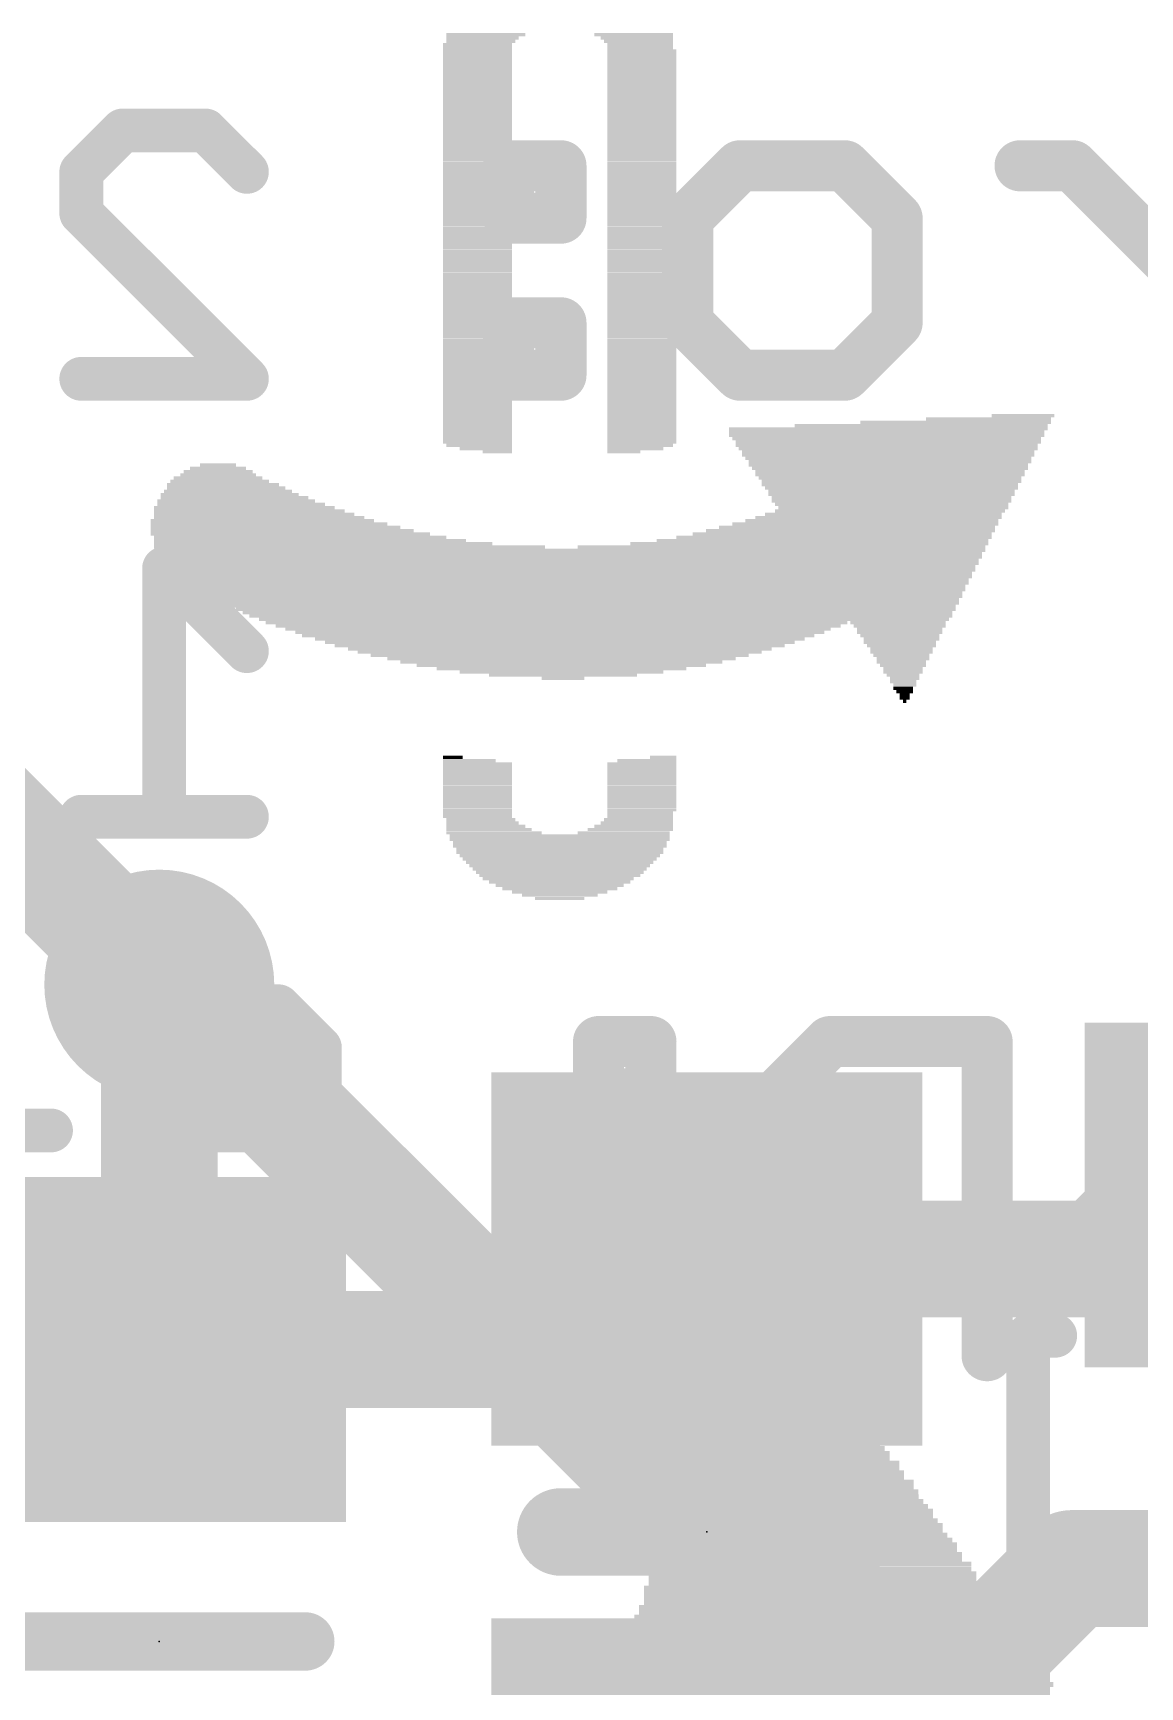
# Model space of a CAD drawing. Extents: x -0.1 to 30.5, y 0 to 19.2.
# Drawn here: x 18.74 to 22.59, y 9.24 to 15 of the extents above; entities that cross this region are included whole.
import ezdxf

# ---------------------------------------------------------------- set-up
doc = ezdxf.new("R2010")
doc.units = 0
for name, color, linetype in [('1', 12, 'CONTINUOUS'), ('16', 132, 'CONTINUOUS'), ('18', 110, 'CONTINUOUS'), ('21', 40, 'CONTINUOUS'), ('22', 6, 'CONTINUOUS'), ('23', 53, 'CONTINUOUS')]:
    doc.layers.add(name, color=color, linetype=linetype)

# ---------------------------------------------------------------- blocks, each defined once
blk = doc.blocks.new('RECT')
blk.add_solid([(-0.5, -0.5), (0.5, -0.5), (-0.5, 0.5), (0.5, 0.5)])
blk = doc.blocks.new('ROUNDV')
at = {"const_width": 0.5}
blk.add_lwpolyline([(0, -0.25, 1), (0, 0.25, 1), (0, -0.25)], format="xyb", dxfattribs=at)

msp = doc.modelspace()

# ---------------------------------------------------------------- linework, layer by layer
at = {"layer": '1', "const_width": 0.4064}
for points in [[(19.177, 10.414), (19.177, 11.684)], [(22.672, 10.952), (22.449, 10.729)], [(21.082, 10.729), (20.767, 10.414)], [(22.449, 10.729), (21.082, 10.729)], [(20.767, 10.414), (19.177, 10.414)], [(21.529, 8.829), (22.352, 9.652)], [(22.352, 9.652), (23.622, 9.652)]]:
    msp.add_lwpolyline(points, dxfattribs=at)
at = {"layer": '1', "const_width": 0.2032}
for points in [[(19.2786, 11.684, 1), (19.0754, 11.684)], [(22.7438, 10.8802, 1), (22.6002, 11.0238)], [(21.082, 10.8306, 1), (21.082, 10.6274)], [(21.1538, 10.6572, 1), (21.0102, 10.8008)], [(22.3772, 10.8008, 1), (22.5208, 10.6572)], [(22.449, 10.6274, 1), (22.449, 10.8306)], [(19.177, 10.5156, 1), (19.177, 10.3124)], [(20.767, 10.3124, 1), (20.767, 10.5156)], [(20.6952, 10.4858, 1), (20.8388, 10.3422)], [(19.0754, 10.414, 1), (19.2786, 10.414)], [(22.352, 9.7536, 1), (22.352, 9.5504)], [(22.4238, 9.5802, 1), (22.2802, 9.7238)]]:
    msp.add_lwpolyline(points, format="xyb", dxfattribs=at)
at = {"layer": '16', "const_width": 0.4064}
for points in [[(19.177, 11.684), (17.145, 13.716)], [(19.177, 11.684), (22.86, 8.001)]]:
    msp.add_lwpolyline(points, dxfattribs=at)
at = {"layer": '16', "const_width": 0.2032}
for points in [[(19.2488, 11.7558, 1), (19.1052, 11.6122)], [(19.1052, 11.6122, 1), (19.2488, 11.7558)]]:
    msp.add_lwpolyline(points, format="xyb", dxfattribs=at)
at = {"layer": '21'}
for points, const_width in [([(22.2, 8.842), (22.2, 10.462)], 0.1524), ([(22.2, 10.462), (22.294, 10.462)], 0.1524), ([(20.574, 9.779), (21.59, 9.779)], 0.3048), ([(19.685, 9.398), (18.669, 9.398)], 0.2032)]:
    msp.add_lwpolyline(points, dxfattribs=dict(at, const_width=const_width))
for points, const_width in [([(22.2381, 10.462, 1), (22.1619, 10.462)], 0.0762), ([(22.2, 10.5001, 1), (22.2, 10.4239)], 0.0762), ([(22.294, 10.4239, 1), (22.294, 10.5001)], 0.0762), ([(20.574, 9.8552, 1), (20.574, 9.7028)], 0.1524), ([(21.59, 9.7028, 1), (21.59, 9.8552)], 0.1524), ([(19.685, 9.3472, 1), (19.685, 9.4488)], 0.1016)]:
    msp.add_lwpolyline(points, format="xyb", dxfattribs=dict(at, const_width=const_width))
at = {"layer": '22'}
for points, const_width in [([(18.9056, 14.5125), (19.0496, 14.6565)], 0.1524), ([(19.0496, 14.6565), (19.3377, 14.6565)], 0.1524), ([(19.3377, 14.6565), (19.4818, 14.5125)], 0.1524), ([(20.5744, 14.5337), (20.3922, 14.5337)], 0.1778), ([(20.3922, 14.5337), (20.3922, 14.3515)], 0.1778), ([(20.5744, 14.3515), (20.5744, 14.5337)], 0.1778), ([(21.0151, 14.3515), (21.1972, 14.5337)], 0.1778), ([(21.1972, 14.5337), (21.5616, 14.5337)], 0.1778), ([(21.5616, 14.5337), (21.7438, 14.3515)], 0.1778), ([(22.3539, 14.5337), (22.1717, 14.5337)], 0.1778), ([(22.7183, 14.1693), (22.3539, 14.5337)], 0.1778), ([(18.9056, 14.3684), (18.9056, 14.5125)], 0.1524), ([(19.4818, 13.7922), (18.9056, 14.3684)], 0.1524), ([(20.3922, 14.3515), (20.5744, 14.3515)], 0.1778), ([(21.0151, 13.9871), (21.0151, 14.3515)], 0.1778), ([(21.7438, 14.3515), (21.7438, 13.9871)], 0.1778), ([(20.5744, 13.9871), (20.3922, 13.9871)], 0.1778), ([(20.3922, 13.9871), (20.3922, 13.8049)], 0.1778), ([(20.5744, 13.8049), (20.5744, 13.9871)], 0.1778), ([(21.1972, 13.8049), (21.0151, 13.9871)], 0.1778), ([(21.7438, 13.9871), (21.5616, 13.8049)], 0.1778), ([(20.3922, 13.8049), (20.5744, 13.8049)], 0.1778), ([(21.5616, 13.8049), (21.1972, 13.8049)], 0.1778), ([(18.9056, 13.7922), (19.4818, 13.7922)], 0.1524), ([(19.4818, 12.8444), (19.1937, 13.1325)], 0.1524), ([(19.1937, 13.1325), (19.1937, 12.2682)], 0.1524), ([(19.4818, 12.2682), (18.9056, 12.2682)], 0.1524), ([(19.3036, 11.6085), (19.1596, 11.4645)], 0.1524), ([(19.5917, 11.6085), (19.3036, 11.6085)], 0.1524), ([(19.7358, 11.4645), (19.5917, 11.6085)], 0.1524), ([(20.8875, 11.4857), (20.7053, 11.4857)], 0.1778), ([(20.7053, 11.4857), (20.7053, 11.3035)], 0.1778), ([(20.8875, 11.3035), (20.8875, 11.4857)], 0.1778), ([(21.5103, 11.4857), (21.3282, 11.3035)], 0.1778), ([(22.0569, 11.4857), (21.5103, 11.4857)], 0.1778), ([(22.0569, 10.3925), (22.0569, 11.4857)], 0.1778), ([(22.6797, 11.4857), (22.4976, 11.3035)], 0.1778), ([(19.1596, 11.4645), (19.1596, 11.3204)], 0.1524), ([(19.7358, 11.3204), (19.7358, 11.4645)], 0.1524), ([(19.1596, 11.3204), (19.3036, 11.1764)], 0.1524), ([(19.5917, 11.1764), (19.7358, 11.3204)], 0.1524), ([(20.7053, 11.3035), (20.8875, 11.3035)], 0.1778), ([(21.3282, 11.3035), (21.3282, 10.9391)], 0.1778), ([(22.4976, 11.3035), (22.4976, 10.7569)], 0.1778), ([(18.8003, 11.1764), (18.2241, 11.1764)], 0.1524), ([(19.3036, 11.1764), (19.1596, 11.0323)], 0.1524), ([(19.5917, 11.1764), (19.3036, 11.1764)], 0.1524), ([(19.7358, 11.0323), (19.5917, 11.1764)], 0.1524), ([(19.1596, 11.0323), (19.1596, 10.8883)], 0.1524), ([(19.7358, 10.8883), (19.7358, 11.0323)], 0.1524), ([(20.8875, 10.9391), (20.7053, 10.9391)], 0.1778), ([(20.7053, 10.9391), (20.7053, 10.7569)], 0.1778), ([(20.8875, 10.7569), (20.8875, 10.9391)], 0.1778), ([(21.3282, 10.9391), (21.5103, 10.7569)], 0.1778), ([(19.1596, 10.8883), (19.3036, 10.7442)], 0.1524), ([(19.5917, 10.7442), (19.7358, 10.8883)], 0.1524), ([(20.7053, 10.7569), (20.8875, 10.7569)], 0.1778), ([(21.5103, 10.7569), (22.0569, 10.7569)], 0.1778), ([(19.3036, 10.7442), (19.5917, 10.7442)], 0.1524)]:
    msp.add_lwpolyline(points, dxfattribs=dict(at, const_width=const_width))
for points, const_width in [([(19.0496, 14.6946, 1), (19.0496, 14.6184)], 0.0762), ([(19.0766, 14.6296, 1), (19.0227, 14.6835)], 0.0762), ([(19.3647, 14.6835, 1), (19.3108, 14.6296)], 0.0762), ([(19.3377, 14.6184, 1), (19.3377, 14.6946)], 0.0762), ([(20.4367, 14.5337, 1), (20.3478, 14.5337)], 0.0889), ([(20.3922, 14.5781, 1), (20.3922, 14.4892)], 0.0889), ([(20.6189, 14.5337, 1), (20.53, 14.5337)], 0.0889), ([(20.5744, 14.4892, 1), (20.5744, 14.5781)], 0.0889), ([(21.1972, 14.5781, 1), (21.1972, 14.4892)], 0.0889), ([(21.2287, 14.5022, 1), (21.1658, 14.5651)], 0.0889), ([(21.5931, 14.5651, 1), (21.5302, 14.5022)], 0.0889), ([(21.5616, 14.4892, 1), (21.5616, 14.5781)], 0.0889), ([(22.1717, 14.5781, 1), (22.1717, 14.4892)], 0.0889), ([(22.3854, 14.5651, 1), (22.3225, 14.5022)], 0.0889), ([(22.3539, 14.4892, 1), (22.3539, 14.5781)], 0.0889), ([(18.8786, 14.5394, 1), (18.9325, 14.4855)], 0.0762), ([(18.9437, 14.5125, 1), (18.8675, 14.5125)], 0.0762), ([(19.4549, 14.4855, 1), (19.5087, 14.5394)], 0.0762), ([(18.9325, 14.3954, 1), (18.8786, 14.3415)], 0.0762), ([(18.8675, 14.3684, 1), (18.9437, 14.3684)], 0.0762), ([(20.3922, 14.3959, 1), (20.3922, 14.307)], 0.0889), ([(20.3478, 14.3515, 1), (20.4367, 14.3515)], 0.0889), ([(20.53, 14.3515, 1), (20.6189, 14.3515)], 0.0889), ([(20.5744, 14.307, 1), (20.5744, 14.3959)], 0.0889), ([(20.9836, 14.3829, 1), (21.0465, 14.32)], 0.0889), ([(21.0595, 14.3515, 1), (20.9706, 14.3515)], 0.0889), ([(21.7883, 14.3515, 1), (21.6994, 14.3515)], 0.0889), ([(21.7124, 14.32, 1), (21.7752, 14.3829)], 0.0889), ([(20.4367, 13.9871, 1), (20.3478, 13.9871)], 0.0889), ([(20.3922, 14.0315, 1), (20.3922, 13.9426)], 0.0889), ([(20.6189, 13.9871, 1), (20.53, 13.9871)], 0.0889), ([(20.5744, 13.9426, 1), (20.5744, 14.0315)], 0.0889), ([(21.0465, 14.0185, 1), (20.9836, 13.9557)], 0.0889), ([(21.7752, 13.9557, 1), (21.7124, 14.0185)], 0.0889), ([(20.9706, 13.9871, 1), (21.0595, 13.9871)], 0.0889), ([(21.6994, 13.9871, 1), (21.7883, 13.9871)], 0.0889), ([(20.3922, 13.8493, 1), (20.3922, 13.7605)], 0.0889), ([(20.5744, 13.7605, 1), (20.5744, 13.8493)], 0.0889), ([(21.1972, 13.8493, 1), (21.1972, 13.7605)], 0.0889), ([(21.1658, 13.7735, 1), (21.2287, 13.8363)], 0.0889), ([(21.5302, 13.8363, 1), (21.5931, 13.7735)], 0.0889), ([(21.5616, 13.7605, 1), (21.5616, 13.8493)], 0.0889), ([(18.9056, 13.8303, 1), (18.9056, 13.7541)], 0.0762), ([(19.4549, 13.7653, 1), (19.5087, 13.8191)], 0.0762), ([(19.4818, 13.7541, 1), (19.4818, 13.8303)], 0.0762), ([(20.3478, 13.8049, 1), (20.4367, 13.8049)], 0.0889), ([(20.53, 13.8049, 1), (20.6189, 13.8049)], 0.0889), ([(19.2206, 13.1595, 1), (19.1667, 13.1056)], 0.0762), ([(19.2318, 13.1325, 1), (19.1556, 13.1325)], 0.0762), ([(19.4549, 12.8175, 1), (19.5087, 12.8714)], 0.0762), ([(18.9056, 12.3063, 1), (18.9056, 12.2301)], 0.0762), ([(19.4818, 12.2301, 1), (19.4818, 12.3063)], 0.0762), ([(19.1556, 12.2682, 1), (19.2318, 12.2682)], 0.0762), ([(19.3036, 11.6466, 1), (19.3036, 11.5704)], 0.0762), ([(19.3306, 11.5816, 1), (19.2767, 11.6355)], 0.0762), ([(19.6187, 11.6355, 1), (19.5648, 11.5816)], 0.0762), ([(19.5917, 11.5704, 1), (19.5917, 11.6466)], 0.0762), ([(20.7053, 11.5301, 1), (20.7053, 11.4412)], 0.0889), ([(20.7498, 11.4857, 1), (20.6609, 11.4857)], 0.0889), ([(20.932, 11.4857, 1), (20.8431, 11.4857)], 0.0889), ([(20.8875, 11.4412, 1), (20.8875, 11.5301)], 0.0889), ([(21.5103, 11.5301, 1), (21.5103, 11.4412)], 0.0889), ([(21.5418, 11.4542, 1), (21.4789, 11.5171)], 0.0889), ([(22.1014, 11.4857, 1), (22.0125, 11.4857)], 0.0889), ([(22.0569, 11.4412, 1), (22.0569, 11.5301)], 0.0889), ([(19.1326, 11.4914, 1), (19.1865, 11.4375)], 0.0762), ([(19.1977, 11.4645, 1), (19.1215, 11.4645)], 0.0762), ([(19.7739, 11.4645, 1), (19.6977, 11.4645)], 0.0762), ([(19.7089, 11.4375, 1), (19.7627, 11.4914)], 0.0762), ([(19.1865, 11.3474, 1), (19.1326, 11.2935)], 0.0762), ([(19.7627, 11.2935, 1), (19.7089, 11.3474)], 0.0762), ([(19.1215, 11.3204, 1), (19.1977, 11.3204)], 0.0762), ([(19.6977, 11.3204, 1), (19.7739, 11.3204)], 0.0762), ([(20.7053, 11.3479, 1), (20.7053, 11.259)], 0.0889), ([(20.6609, 11.3035, 1), (20.7498, 11.3035)], 0.0889), ([(20.8431, 11.3035, 1), (20.932, 11.3035)], 0.0889), ([(20.8875, 11.259, 1), (20.8875, 11.3479)], 0.0889), ([(21.2967, 11.3349, 1), (21.3596, 11.272)], 0.0889), ([(21.3726, 11.3035, 1), (21.2837, 11.3035)], 0.0889), ([(22.542, 11.3035, 1), (22.4531, 11.3035)], 0.0889), ([(22.4661, 11.3349, 1), (22.529, 11.272)], 0.0889), ([(18.8003, 11.1383, 1), (18.8003, 11.2145)], 0.0762), ([(19.3036, 11.2145, 1), (19.3036, 11.1383)], 0.0762), ([(19.3306, 11.1494, 1), (19.2767, 11.2033)], 0.0762), ([(19.2767, 11.1494, 1), (19.3306, 11.2033)], 0.0762), ([(19.6187, 11.2033, 1), (19.5648, 11.1494)], 0.0762), ([(19.5648, 11.2033, 1), (19.6187, 11.1494)], 0.0762), ([(19.5917, 11.1383, 1), (19.5917, 11.2145)], 0.0762), ([(19.1977, 11.0323, 1), (19.1215, 11.0323)], 0.0762), ([(19.7739, 11.0323, 1), (19.6977, 11.0323)], 0.0762), ([(19.1326, 11.0593, 1), (19.1865, 11.0054)], 0.0762), ([(19.7089, 11.0054, 1), (19.7627, 11.0593)], 0.0762), ([(20.7053, 10.9835, 1), (20.7053, 10.8946)], 0.0889), ([(20.7498, 10.9391, 1), (20.6609, 10.9391)], 0.0889), ([(20.932, 10.9391, 1), (20.8431, 10.9391)], 0.0889), ([(20.8875, 10.8946, 1), (20.8875, 10.9835)], 0.0889), ([(21.3596, 10.9705, 1), (21.2967, 10.9077)], 0.0889), ([(19.1865, 10.9152, 1), (19.1326, 10.8613)], 0.0762), ([(19.7627, 10.8613, 1), (19.7089, 10.9152)], 0.0762), ([(21.2837, 10.9391, 1), (21.3726, 10.9391)], 0.0889), ([(19.1215, 10.8883, 1), (19.1977, 10.8883)], 0.0762), ([(19.6977, 10.8883, 1), (19.7739, 10.8883)], 0.0762), ([(20.7053, 10.8013, 1), (20.7053, 10.7125)], 0.0889), ([(20.8875, 10.7125, 1), (20.8875, 10.8013)], 0.0889), ([(21.5103, 10.8013, 1), (21.5103, 10.7125)], 0.0889), ([(21.4789, 10.7255, 1), (21.5418, 10.7883)], 0.0889), ([(22.0569, 10.7125, 1), (22.0569, 10.8013)], 0.0889), ([(19.3036, 10.7823, 1), (19.3036, 10.7061)], 0.0762), ([(19.2767, 10.7173, 1), (19.3306, 10.7711)], 0.0762), ([(19.5648, 10.7711, 1), (19.6187, 10.7173)], 0.0762), ([(19.5917, 10.7061, 1), (19.5917, 10.7823)], 0.0762), ([(20.6609, 10.7569, 1), (20.7498, 10.7569)], 0.0889), ([(20.8431, 10.7569, 1), (20.932, 10.7569)], 0.0889), ([(22.4531, 10.7569, 1), (22.542, 10.7569)], 0.0889), ([(22.0125, 10.3925, 1), (22.1014, 10.3925)], 0.0889)]:
    msp.add_lwpolyline(points, format="xyb", dxfattribs=dict(at, const_width=const_width))
at = {"layer": '23'}
for p in [(21.082, 9.779), (19.177, 9.398)]:
    msp.add_point(p, dxfattribs=at)

# ---------------------------------------------------------------- block references
at = {"layer": '1', "xscale": 0.55, "yscale": 1.2}
msp.add_blockref('RECT', (22.672, 10.952), dxfattribs=at)
at = {"layer": '1'}
for p, xscale, yscale, rotation in [((21.082, 10.729), 1.3, 1.5, 90), ((19.177, 10.414), 1.2, 1.3, 270), ((21.082, 8.829), 1.3, 1.5, 90)]:
    msp.add_blockref('RECT', p, dxfattribs=dict(at, xscale=xscale, yscale=yscale, rotation=rotation))
at = {"layer": '18', "xscale": 0.8001, "yscale": 0.8001}
msp.add_blockref('ROUNDV', (19.177, 11.684), dxfattribs=at)
msp.add_blockref('ROUNDV', (19.177, 11.684), dxfattribs=at)
at = {"layer": '21', "yscale": 0.0114}
for p, xscale in [((20.313, 14.9898), 0.2743), ((20.3016, 14.9784), 0.2515), ((20.2959, 14.967), 0.24), ((20.8274, 14.9898), 0.2743), ((20.8388, 14.9784), 0.2515), ((20.8445, 14.967), 0.24), ((20.2844, 14.9555), 0.24), ((20.2844, 14.9441), 0.24), ((20.2844, 14.9327), 0.24), ((20.2844, 14.9212), 0.24), ((20.2844, 14.9098), 0.24), ((20.8502, 14.9555), 0.2286), ((20.8502, 14.9441), 0.2286), ((20.8559, 14.9327), 0.24), ((20.8559, 14.9212), 0.24), ((20.8559, 14.9098), 0.24), ((20.2844, 14.8984), 0.24), ((20.2844, 14.8869), 0.24), ((20.2844, 14.8755), 0.24), ((20.2844, 14.8641), 0.24), ((20.2844, 14.8527), 0.24), ((20.8559, 14.8984), 0.24), ((20.8559, 14.8869), 0.24), ((20.8559, 14.8755), 0.24), ((20.8559, 14.8641), 0.24), ((20.8559, 14.8527), 0.24), ((20.2844, 14.8412), 0.24), ((20.2844, 14.8298), 0.24), ((20.2844, 14.8184), 0.24), ((20.2844, 14.8069), 0.24), ((20.2844, 14.7955), 0.24), ((20.8559, 14.8412), 0.24), ((20.8559, 14.8298), 0.24), ((20.8559, 14.8184), 0.24), ((20.8559, 14.8069), 0.24), ((20.8559, 14.7955), 0.24), ((20.2844, 14.7841), 0.24), ((20.2844, 14.7726), 0.24), ((20.2844, 14.7612), 0.24), ((20.2844, 14.7498), 0.24), ((20.2844, 14.7384), 0.24), ((20.8559, 14.7841), 0.24), ((20.8559, 14.7726), 0.24), ((20.8559, 14.7612), 0.24), ((20.8559, 14.7498), 0.24), ((20.8559, 14.7384), 0.24), ((20.2844, 14.7269), 0.24), ((20.2844, 14.7155), 0.24), ((20.2844, 14.7041), 0.24), ((20.2844, 14.6926), 0.24), ((20.2844, 14.6812), 0.24), ((20.8559, 14.7269), 0.24), ((20.8559, 14.7155), 0.24), ((20.8559, 14.7041), 0.24), ((20.8559, 14.6926), 0.24), ((20.8559, 14.6812), 0.24), ((20.2844, 14.6698), 0.24), ((20.2844, 14.6583), 0.24), ((20.2844, 14.6469), 0.24), ((20.2844, 14.6355), 0.24), ((20.2844, 14.6241), 0.24), ((20.8559, 14.6698), 0.24), ((20.8559, 14.6583), 0.24), ((20.8559, 14.6469), 0.24), ((20.8559, 14.6355), 0.24), ((20.8559, 14.6241), 0.24), ((20.2844, 14.6126), 0.24), ((20.2844, 14.6012), 0.24), ((20.2844, 14.5898), 0.24), ((20.2844, 14.5783), 0.24), ((20.2844, 14.5669), 0.24), ((20.8559, 14.6126), 0.24), ((20.8559, 14.6012), 0.24), ((20.8559, 14.5898), 0.24), ((20.8559, 14.5783), 0.24), ((20.8559, 14.5669), 0.24), ((20.2844, 14.5555), 0.24), ((20.2844, 14.544), 0.24), ((20.2844, 14.5326), 0.24), ((20.2844, 14.5212), 0.24), ((20.2844, 14.5098), 0.24), ((20.8559, 14.5555), 0.24), ((20.8559, 14.544), 0.24), ((20.8559, 14.5326), 0.24), ((20.8559, 14.5212), 0.24), ((20.8559, 14.5098), 0.24), ((20.2844, 14.4983), 0.24), ((20.2844, 14.4869), 0.24), ((20.2844, 14.4755), 0.24), ((20.2844, 14.464), 0.24), ((20.2844, 14.4526), 0.24), ((20.2844, 14.4412), 0.24), ((20.8559, 14.4983), 0.24), ((20.8559, 14.4869), 0.24), ((20.8559, 14.4755), 0.24), ((20.8559, 14.464), 0.24), ((20.8559, 14.4526), 0.24), ((20.8559, 14.4412), 0.24), ((20.2844, 14.4297), 0.24), ((20.2844, 14.4183), 0.24), ((20.2844, 14.4069), 0.24), ((20.2844, 14.3955), 0.24), ((20.2844, 14.384), 0.24), ((20.8559, 14.4297), 0.24), ((20.8559, 14.4183), 0.24), ((20.8559, 14.4069), 0.24), ((20.8559, 14.3955), 0.24), ((20.8559, 14.384), 0.24), ((20.2844, 14.3726), 0.24), ((20.2844, 14.3612), 0.24), ((20.2844, 14.3497), 0.24), ((20.2844, 14.3383), 0.24), ((20.2844, 14.3269), 0.24), ((20.8559, 14.3726), 0.24), ((20.8559, 14.3612), 0.24), ((20.8559, 14.3497), 0.24), ((20.8559, 14.3383), 0.24), ((20.8559, 14.3269), 0.24), ((20.2844, 14.3154), 0.24), ((20.2844, 14.304), 0.24), ((20.2844, 14.2926), 0.24), ((20.2844, 14.2812), 0.24), ((20.2844, 14.2697), 0.24), ((20.8559, 14.3154), 0.24), ((20.8559, 14.304), 0.24), ((20.8559, 14.2926), 0.24), ((20.8559, 14.2812), 0.24), ((20.8559, 14.2697), 0.24), ((20.2844, 14.2583), 0.24), ((20.2844, 14.2469), 0.24), ((20.2844, 14.2354), 0.24), ((20.2844, 14.224), 0.24), ((20.2844, 14.2126), 0.24), ((20.8559, 14.2583), 0.24), ((20.8559, 14.2469), 0.24), ((20.8559, 14.2354), 0.24), ((20.8559, 14.224), 0.24), ((20.8559, 14.2126), 0.24), ((20.2844, 14.2011), 0.24), ((20.2844, 14.1897), 0.24), ((20.2844, 14.1783), 0.24), ((20.2844, 14.1669), 0.24), ((20.2844, 14.1554), 0.24), ((20.8559, 14.2011), 0.24), ((20.8559, 14.1897), 0.24), ((20.8559, 14.1783), 0.24), ((20.8559, 14.1669), 0.24), ((20.8559, 14.1554), 0.24), ((20.2844, 14.144), 0.24), ((20.2844, 14.1326), 0.24), ((20.2844, 14.1211), 0.24), ((20.2844, 14.1097), 0.24), ((20.2844, 14.0983), 0.24), ((20.8559, 14.144), 0.24), ((20.8559, 14.1326), 0.24), ((20.8559, 14.1211), 0.24), ((20.8559, 14.1097), 0.24), ((20.8559, 14.0983), 0.24), ((20.2844, 14.0868), 0.24), ((20.2844, 14.0754), 0.24), ((20.2844, 14.064), 0.24), ((20.2844, 14.0526), 0.24), ((20.2844, 14.0411), 0.24), ((20.8559, 14.0868), 0.24), ((20.8559, 14.0754), 0.24), ((20.8559, 14.064), 0.24), ((20.8559, 14.0526), 0.24), ((20.8559, 14.0411), 0.24), ((20.2844, 14.0297), 0.24), ((20.2844, 14.0183), 0.24), ((20.2844, 14.0068), 0.24), ((20.2844, 13.9954), 0.24), ((20.2844, 13.984), 0.24), ((20.8559, 14.0297), 0.24), ((20.8559, 14.0183), 0.24), ((20.8559, 14.0068), 0.24), ((20.8559, 13.9954), 0.24), ((20.8559, 13.984), 0.24), ((20.2844, 13.9725), 0.24), ((20.2844, 13.9611), 0.24), ((20.2844, 13.9497), 0.24), ((20.2844, 13.9383), 0.24), ((20.2844, 13.9268), 0.24), ((20.8559, 13.9725), 0.24), ((20.8559, 13.9611), 0.24), ((20.8559, 13.9497), 0.24), ((20.8559, 13.9383), 0.24), ((20.8559, 13.9268), 0.24), ((20.2844, 13.9154), 0.24), ((20.2844, 13.904), 0.24), ((20.2844, 13.8925), 0.24), ((20.2844, 13.8811), 0.24), ((20.2844, 13.8697), 0.24), ((20.8559, 13.9154), 0.24), ((20.8559, 13.904), 0.24), ((20.8559, 13.8925), 0.24), ((20.8559, 13.8811), 0.24), ((20.8559, 13.8697), 0.24), ((20.2844, 13.8582), 0.24), ((20.2844, 13.8468), 0.24), ((20.2844, 13.8354), 0.24), ((20.2844, 13.8239), 0.24), ((20.2844, 13.8125), 0.24), ((20.8559, 13.8582), 0.24), ((20.8559, 13.8468), 0.24), ((20.8559, 13.8354), 0.24), ((20.8559, 13.8239), 0.24), ((20.8559, 13.8125), 0.24), ((20.2844, 13.8011), 0.24), ((20.2844, 13.7897), 0.24), ((20.2844, 13.7782), 0.24), ((20.2844, 13.7668), 0.24), ((20.2844, 13.7554), 0.24), ((20.8559, 13.8011), 0.24), ((20.8559, 13.7897), 0.24), ((20.8559, 13.7782), 0.24), ((20.8559, 13.7668), 0.24), ((20.8559, 13.7554), 0.24), ((20.2844, 13.7439), 0.24), ((20.2844, 13.7325), 0.24), ((20.2844, 13.7211), 0.24), ((20.2844, 13.7096), 0.24), ((20.2844, 13.6982), 0.24), ((20.8559, 13.7439), 0.24), ((20.8559, 13.7325), 0.24), ((20.8559, 13.7211), 0.24), ((20.8559, 13.7096), 0.24), ((20.8559, 13.6982), 0.24), ((20.2844, 13.6868), 0.24), ((20.2844, 13.6754), 0.24), ((20.2844, 13.6639), 0.24), ((20.2844, 13.6525), 0.24), ((20.2844, 13.6411), 0.24), ((20.8559, 13.6868), 0.24), ((20.8559, 13.6754), 0.24), ((20.8559, 13.6639), 0.24), ((20.8559, 13.6525), 0.24), ((20.8559, 13.6411), 0.24), ((21.9475, 13.6411), 0.6629), ((22.0618, 13.6525), 0.4343), ((22.1818, 13.6639), 0.2172), ((20.2844, 13.6296), 0.24), ((20.2844, 13.6182), 0.24), ((20.2844, 13.6068), 0.24), ((20.2844, 13.5953), 0.24), ((20.2844, 13.5839), 0.24), ((20.8559, 13.6296), 0.24), ((20.8559, 13.6182), 0.24), ((20.8559, 13.6068), 0.24), ((20.8559, 13.5953), 0.24), ((20.8559, 13.5839), 0.24), ((21.7132, 13.6182), 1.1087), ((21.7075, 13.6068), 1.0973), ((21.7075, 13.5953), 1.0973), ((21.7075, 13.5839), 1.0744), ((21.8275, 13.6296), 0.8801), ((20.2844, 13.5725), 0.24), ((20.2902, 13.5611), 0.2286), ((20.313, 13.5496), 0.1829), ((20.353, 13.5382), 0.1029), ((20.8559, 13.5725), 0.24), ((20.8502, 13.5611), 0.2286), ((20.7931, 13.5382), 0.1143), ((20.8331, 13.5496), 0.1943), ((21.7132, 13.5725), 1.063), ((21.7075, 13.5611), 1.0516), ((21.7132, 13.5496), 1.0401), ((21.7132, 13.5382), 1.0173), ((21.7132, 13.5268), 1.0173), ((19.3815, 13.4696), 0.24), ((19.3815, 13.4811), 0.1943), ((19.3815, 13.4925), 0.1257), ((21.7132, 13.5153), 0.9944), ((21.7189, 13.5039), 0.983), ((21.7132, 13.4925), 0.9716), ((21.7189, 13.4811), 0.9601), ((21.7189, 13.4696), 0.9373), ((19.3986, 13.4239), 0.3886), ((19.41, 13.4125), 0.4115), ((19.3872, 13.4353), 0.3429), ((19.3815, 13.4468), 0.3086), ((19.3815, 13.4582), 0.2629), ((21.7189, 13.4582), 0.9373), ((21.7189, 13.4468), 0.9144), ((21.7246, 13.4353), 0.903), ((21.7189, 13.4239), 0.8915), ((21.7246, 13.4125), 0.8801), ((19.4443, 13.3668), 0.5486), ((19.4615, 13.3553), 0.5829), ((19.4215, 13.3896), 0.4801), ((19.4386, 13.3782), 0.5143), ((19.4158, 13.401), 0.4458), ((21.7246, 13.401), 0.8573), ((21.7246, 13.3896), 0.8573), ((21.7246, 13.3782), 0.8344), ((21.7246, 13.3668), 0.8344), ((21.7246, 13.3553), 0.8115), ((19.5358, 13.2982), 0.7772), ((19.4729, 13.3439), 0.6287), ((19.5072, 13.321), 0.6972), ((19.5243, 13.3096), 0.7315), ((19.4901, 13.3325), 0.6629), ((21.656, 13.2982), 0.8801), ((21.6789, 13.3096), 0.8573), ((21.696, 13.321), 0.823), ((21.7189, 13.3325), 0.8001), ((21.7303, 13.3439), 0.8001), ((19.5586, 13.2867), 0.823), ((19.5815, 13.2753), 0.8687), ((19.6329, 13.2525), 0.9716), ((19.6044, 13.2639), 0.9144), ((19.6672, 13.241), 1.0173), ((21.5246, 13.241), 1.0973), ((21.5532, 13.2525), 1.0401), ((21.5817, 13.2639), 1.0058), ((21.6046, 13.2753), 0.9601), ((21.6332, 13.2867), 0.9258), ((19.7472, 13.2182), 1.1773), ((19.7015, 13.2296), 1.0858), ((19.8387, 13.2067), 1.3602), ((20.6102, 13.1953), 2.8804), ((20.6045, 13.1839), 2.8689), ((21.3417, 13.2067), 1.4173), ((21.4389, 13.2182), 1.2459), ((21.4846, 13.2296), 1.1544), ((20.6045, 13.1724), 2.8689), ((20.6045, 13.161), 2.8461), ((20.6102, 13.1496), 2.8346), ((20.6045, 13.1382), 2.8232), ((20.6102, 13.1267), 2.8118), ((20.6102, 13.1153), 2.7889), ((20.6159, 13.1039), 2.7775), ((20.6159, 13.0924), 2.7546), ((20.6273, 13.081), 2.7318), ((20.6273, 13.0696), 2.7089), ((20.6388, 13.0581), 2.6861), ((20.6445, 13.0467), 2.6518), ((20.6559, 13.0353), 2.6289), ((20.6616, 13.0239), 2.5946), ((20.6731, 13.0124), 2.5718), ((20.6788, 13.001), 2.5375), ((20.6959, 12.9896), 2.5032), ((20.7016, 12.9781), 2.4689), ((20.7131, 12.9667), 2.446), ((20.7245, 12.9553), 2.4003), ((20.5588, 12.9438), 2.0231), ((20.5645, 12.9324), 1.966), ((20.5645, 12.921), 1.8974), ((20.5702, 12.9096), 1.8402), ((20.5645, 12.8981), 1.7831), ((21.7475, 12.9438), 0.3315), ((21.7532, 12.9324), 0.32), ((21.7532, 12.921), 0.2972), ((21.7532, 12.9096), 0.2972), ((21.7532, 12.8981), 0.2743), ((20.5702, 12.8867), 1.7031), ((20.5702, 12.8753), 1.6345), ((20.5702, 12.8638), 1.5659), ((20.5702, 12.8524), 1.4745), ((20.5702, 12.841), 1.4059), ((20.5702, 12.8295), 1.3145), ((21.7589, 12.8867), 0.2629), ((21.7532, 12.8753), 0.2515), ((21.7589, 12.8638), 0.24), ((21.7589, 12.8524), 0.2172), ((21.7589, 12.841), 0.2172), ((21.7589, 12.8295), 0.1943), ((20.5759, 12.8181), 1.2116), ((20.5759, 12.8067), 1.1201), ((20.5759, 12.7953), 1.0058), ((20.5759, 12.7838), 0.8687), ((20.5759, 12.7724), 0.7087), ((21.7589, 12.8067), 0.1715), ((21.7646, 12.8181), 0.1829), ((21.7646, 12.7953), 0.16), ((21.7646, 12.7838), 0.1372), ((21.7646, 12.7724), 0.1372), ((20.5816, 12.761), 0.5143), ((20.5816, 12.7495), 0.1486), ((21.7646, 12.761), 0.1143), ((21.7703, 12.7495), 0.1029), ((21.7646, 12.7381), 0.0914), ((21.7703, 12.7267), 0.08), ((21.7646, 12.7152), 0.0686), ((21.7703, 12.7038), 0.0571), ((21.7703, 12.6924), 0.0343), ((21.7703, 12.681), 0.0343), ((21.7703, 12.6695), 0.0114), ((20.1987, 12.4752), 0.0686), ((20.2844, 12.4524), 0.24), ((20.2844, 12.4409), 0.24), ((20.2844, 12.4295), 0.24), ((20.2559, 12.4638), 0.1829), ((20.8559, 12.4524), 0.24), ((20.8559, 12.4409), 0.24), ((20.8559, 12.4295), 0.24), ((20.8731, 12.4638), 0.2057), ((20.9302, 12.4752), 0.0914), ((20.2844, 12.4181), 0.24), ((20.2844, 12.4066), 0.24), ((20.2844, 12.3952), 0.24), ((20.2844, 12.3838), 0.24), ((20.2844, 12.3723), 0.24), ((20.8559, 12.4181), 0.24), ((20.8559, 12.4066), 0.24), ((20.8559, 12.3952), 0.24), ((20.8559, 12.3838), 0.24), ((20.8559, 12.3723), 0.24), ((20.2844, 12.3609), 0.24), ((20.2844, 12.3495), 0.24), ((20.2844, 12.3381), 0.24), ((20.2844, 12.3266), 0.24), ((20.2844, 12.3152), 0.24), ((20.8559, 12.3609), 0.24), ((20.8559, 12.3495), 0.24), ((20.8559, 12.3381), 0.24), ((20.8559, 12.3266), 0.24), ((20.8559, 12.3152), 0.24), ((20.2844, 12.3038), 0.24), ((20.2844, 12.2923), 0.24), ((20.2844, 12.2809), 0.24), ((20.2844, 12.2695), 0.24), ((20.2959, 12.258), 0.24), ((20.8445, 12.258), 0.24), ((20.8559, 12.3038), 0.24), ((20.8559, 12.2923), 0.24), ((20.8502, 12.2809), 0.2286), ((20.8502, 12.2695), 0.2286), ((20.3244, 12.2238), 0.2972), ((20.3016, 12.2466), 0.2515), ((20.313, 12.2352), 0.2743), ((20.3416, 12.2123), 0.3315), ((20.5702, 12.2009), 0.7658), ((20.7931, 12.2123), 0.32), ((20.8159, 12.2238), 0.2972), ((20.8274, 12.2352), 0.2743), ((20.8388, 12.2466), 0.2515), ((20.5702, 12.1895), 0.7658), ((20.5702, 12.178), 0.7429), ((20.5702, 12.1666), 0.7429), ((20.5702, 12.1552), 0.7201), ((20.5702, 12.1437), 0.7201), ((20.5702, 12.1323), 0.6972), ((20.5702, 12.1209), 0.6744), ((20.5702, 12.1095), 0.6515), ((20.5702, 12.098), 0.6287), ((20.5702, 12.0866), 0.6058), ((20.5702, 12.0752), 0.5829), ((20.5702, 12.0637), 0.5601), ((20.5645, 12.0523), 0.5258), ((20.5702, 12.0409), 0.4915), ((20.5702, 12.0294), 0.4458), ((20.5702, 12.018), 0.4001), ((20.5702, 12.0066), 0.3315), ((20.5702, 11.9952), 0.2629), ((20.5702, 11.9837), 0.1715)]:
    msp.add_blockref('RECT', p, dxfattribs=dict(at, xscale=xscale))
at = {"layer": '22', "rotation": 180}
for p, xscale, yscale in [((21.3155, 10.3545), 0.3353, 0.0167), ((21.3154, 10.3713), 0.3018, 0.0168), ((21.3238, 10.3881), 0.218, 0.0168), ((21.3238, 10.4048), 0.1844, 0.0167), ((21.3239, 10.3043), 0.4191, 0.0168), ((21.3154, 10.3378), 0.3688, 0.0168), ((21.3238, 10.321), 0.3856, 0.0167), ((21.3238, 10.254), 0.4862, 0.0168), ((21.3322, 10.2372), 0.5029, 0.0168), ((21.3322, 10.2708), 0.4694, 0.0167), ((21.3239, 10.2875), 0.4191, 0.0168), ((21.3406, 10.2037), 0.5532, 0.0168), ((21.3406, 10.1869), 0.5532, 0.0168), ((21.3322, 10.2205), 0.5029, 0.0167), ((21.3406, 10.1534), 0.5867, 0.0168), ((21.349, 10.1367), 0.6035, 0.0167), ((21.349, 10.1702), 0.5699, 0.0167), ((21.3573, 10.1031), 0.6538, 0.0168), ((21.3573, 10.0864), 0.6538, 0.0167), ((21.3657, 10.0696), 0.6706, 0.0168), ((21.349, 10.1199), 0.6371, 0.0168), ((21.3825, 10.0193), 0.7376, 0.0168), ((21.3658, 10.0528), 0.7041, 0.0168), ((21.3658, 10.0361), 0.7041, 0.0167), ((21.3909, 9.9522), 0.8215, 0.0168), ((21.3741, 10.0025), 0.7544, 0.0168), ((21.3825, 9.9858), 0.7712, 0.0167), ((21.3825, 9.969), 0.7712, 0.0168), ((21.3909, 9.902), 0.8549, 0.0167), ((21.3909, 9.9355), 0.8215, 0.0167), ((21.3992, 9.9187), 0.8382, 0.0168), ((21.4076, 9.8349), 0.922, 0.0168), ((21.4077, 9.8684), 0.8885, 0.0168), ((21.416, 9.8517), 0.9052, 0.0167), ((21.3993, 9.8852), 0.8717, 0.0168), ((21.4161, 9.8014), 0.9723, 0.0167), ((21.4161, 9.7846), 0.9723, 0.0168), ((21.416, 9.8181), 0.9388, 0.0168), ((21.4244, 9.7511), 1.0226, 0.0167), ((21.4328, 9.7343), 1.0394, 0.0168), ((21.4244, 9.7678), 0.989, 0.0168), ((21.4495, 9.6673), 1.1064, 0.0167), ((21.4328, 9.7176), 1.0394, 0.0167), ((21.4412, 9.7008), 1.0561, 0.0168), ((21.4412, 9.684), 1.0561, 0.0168), ((21.4496, 9.6337), 1.1399, 0.0168), ((21.4496, 9.617), 1.1399, 0.0167), ((21.4495, 9.6505), 1.1064, 0.0168), ((21.4579, 9.5834), 1.1902, 0.0168), ((21.4663, 9.5667), 1.207, 0.0167), ((21.4663, 9.5499), 1.207, 0.0168), ((21.458, 9.6002), 1.1567, 0.0168), ((21.4747, 9.5164), 1.2573, 0.0167), ((21.4747, 9.4996), 1.2573, 0.0168), ((21.4747, 9.5331), 1.2238, 0.0168), ((21.4747, 9.4829), 1.2908, 0.0167), ((21.4831, 9.4661), 1.3076, 0.0168), ((21.4915, 9.4493), 1.3243, 0.0168), ((21.4915, 9.4326), 1.3243, 0.0167), ((21.4915, 9.4158), 1.3579, 0.0168), ((21.4915, 9.399), 1.3579, 0.0168), ((21.5082, 9.3823), 1.3914, 0.0167), ((21.4999, 9.332), 1.4417, 0.0167), ((21.4998, 9.3655), 1.4082, 0.0168), ((21.5082, 9.3487), 1.425, 0.0168), ((21.5166, 9.2649), 1.5088, 0.0168), ((21.5166, 9.3152), 1.4752, 0.0168), ((21.5166, 9.2985), 1.4752, 0.0167), ((21.525, 9.2817), 1.492, 0.0168), ((21.525, 9.2482), 1.5255, 0.0167)]:
    msp.add_blockref('RECT', p, dxfattribs=dict(at, xscale=xscale, yscale=yscale))

doc.saveas('drawing.dxf')
